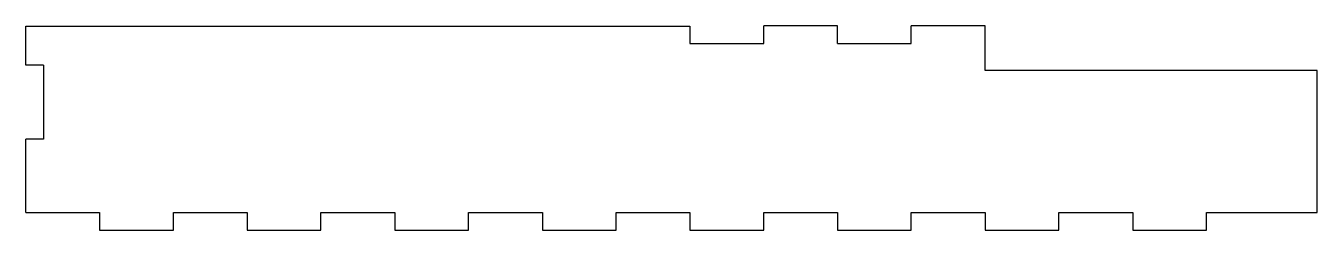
# Model space of a CAD drawing. Extents: x -4.25 to 4.5, y 0 to 1.39.
import ezdxf

# ---------------------------------------------------------------- set-up
doc = ezdxf.new("R2010")
doc.units = 0
doc.header["$MEASUREMENT"] = 0
doc.layers.add('VISIBLE', color=7, linetype='CONTINUOUS')

msp = doc.modelspace()

# ---------------------------------------------------------------- linework, layer by layer
at = {"layer": 'VISIBLE'}
for p, q in [((-4.25, 1.3839), (0.25, 1.3839)), ((-4.25, 1.1181), (-4.25, 1.3839)), ((0.25, 1.3839), (0.25, 1.2657)), ((1.25, 1.3861), (0.75, 1.3861)), ((0.75, 1.2657), (0.75, 1.3861)), ((1.25, 1.2657), (1.25, 1.3861)), ((2.25, 1.3861), (1.75, 1.3861)), ((1.75, 1.2657), (1.75, 1.3861)), ((2.25, 1.0839), (2.25, 1.3861)), ((0.25, 1.2657), (0.75, 1.2657)), ((1.25, 1.2657), (1.75, 1.2657)), ((-4.1299, 1.1181), (-4.25, 1.1181)), ((-4.1299, 1.1181), (-4.1299, 0.6181)), ((4.5, 1.0839), (2.25, 1.0839)), ((4.5, 0.1201), (4.5, 1.0839)), ((-4.1299, 0.6181), (-4.25, 0.6181)), ((-4.25, 0.1201), (-4.25, 0.6181)), ((-4.25, 0.1201), (-3.75, 0.1201)), ((-3.75, 0.1201), (-3.75, 0)), ((-3.25, 0), (-3.25, 0.1201)), ((-3.25, 0.1201), (-2.75, 0.1201)), ((-2.75, 0.1201), (-2.75, 0)), ((-2.25, 0), (-2.25, 0.1201)), ((-2.25, 0.1201), (-1.75, 0.1201)), ((-1.75, 0.1201), (-1.75, 0)), ((-1.25, 0), (-1.25, 0.1201)), ((-1.25, 0.1201), (-0.75, 0.1201)), ((-0.75, 0.1201), (-0.75, 0)), ((-0.25, 0), (-0.25, 0.1201)), ((-0.25, 0.1201), (0.25, 0.1201)), ((0.25, 0.1201), (0.25, 0)), ((0.75, 0), (0.75, 0.1201)), ((0.75, 0.1201), (1.25, 0.1201)), ((1.25, 0.1201), (1.25, 0)), ((1.75, 0), (1.75, 0.1201)), ((1.75, 0.1201), (2.25, 0.1201)), ((2.25, 0.1201), (2.25, 0)), ((2.75, 0), (2.75, 0.1201)), ((2.75, 0.1201), (3.25, 0.1201)), ((3.25, 0.1201), (3.25, 0)), ((3.75, 0), (3.75, 0.1201)), ((3.75, 0.1201), (4.5, 0.1201)), ((-3.75, 0), (-3.25, 0)), ((-2.75, 0), (-2.25, 0)), ((-1.75, 0), (-1.25, 0)), ((-0.75, 0), (-0.25, 0)), ((0.25, 0), (0.75, 0)), ((1.25, 0), (1.75, 0)), ((2.25, 0), (2.75, 0)), ((3.25, 0), (3.75, 0))]:
    msp.add_line(p, q, dxfattribs=at)

doc.saveas('drawing.dxf')
